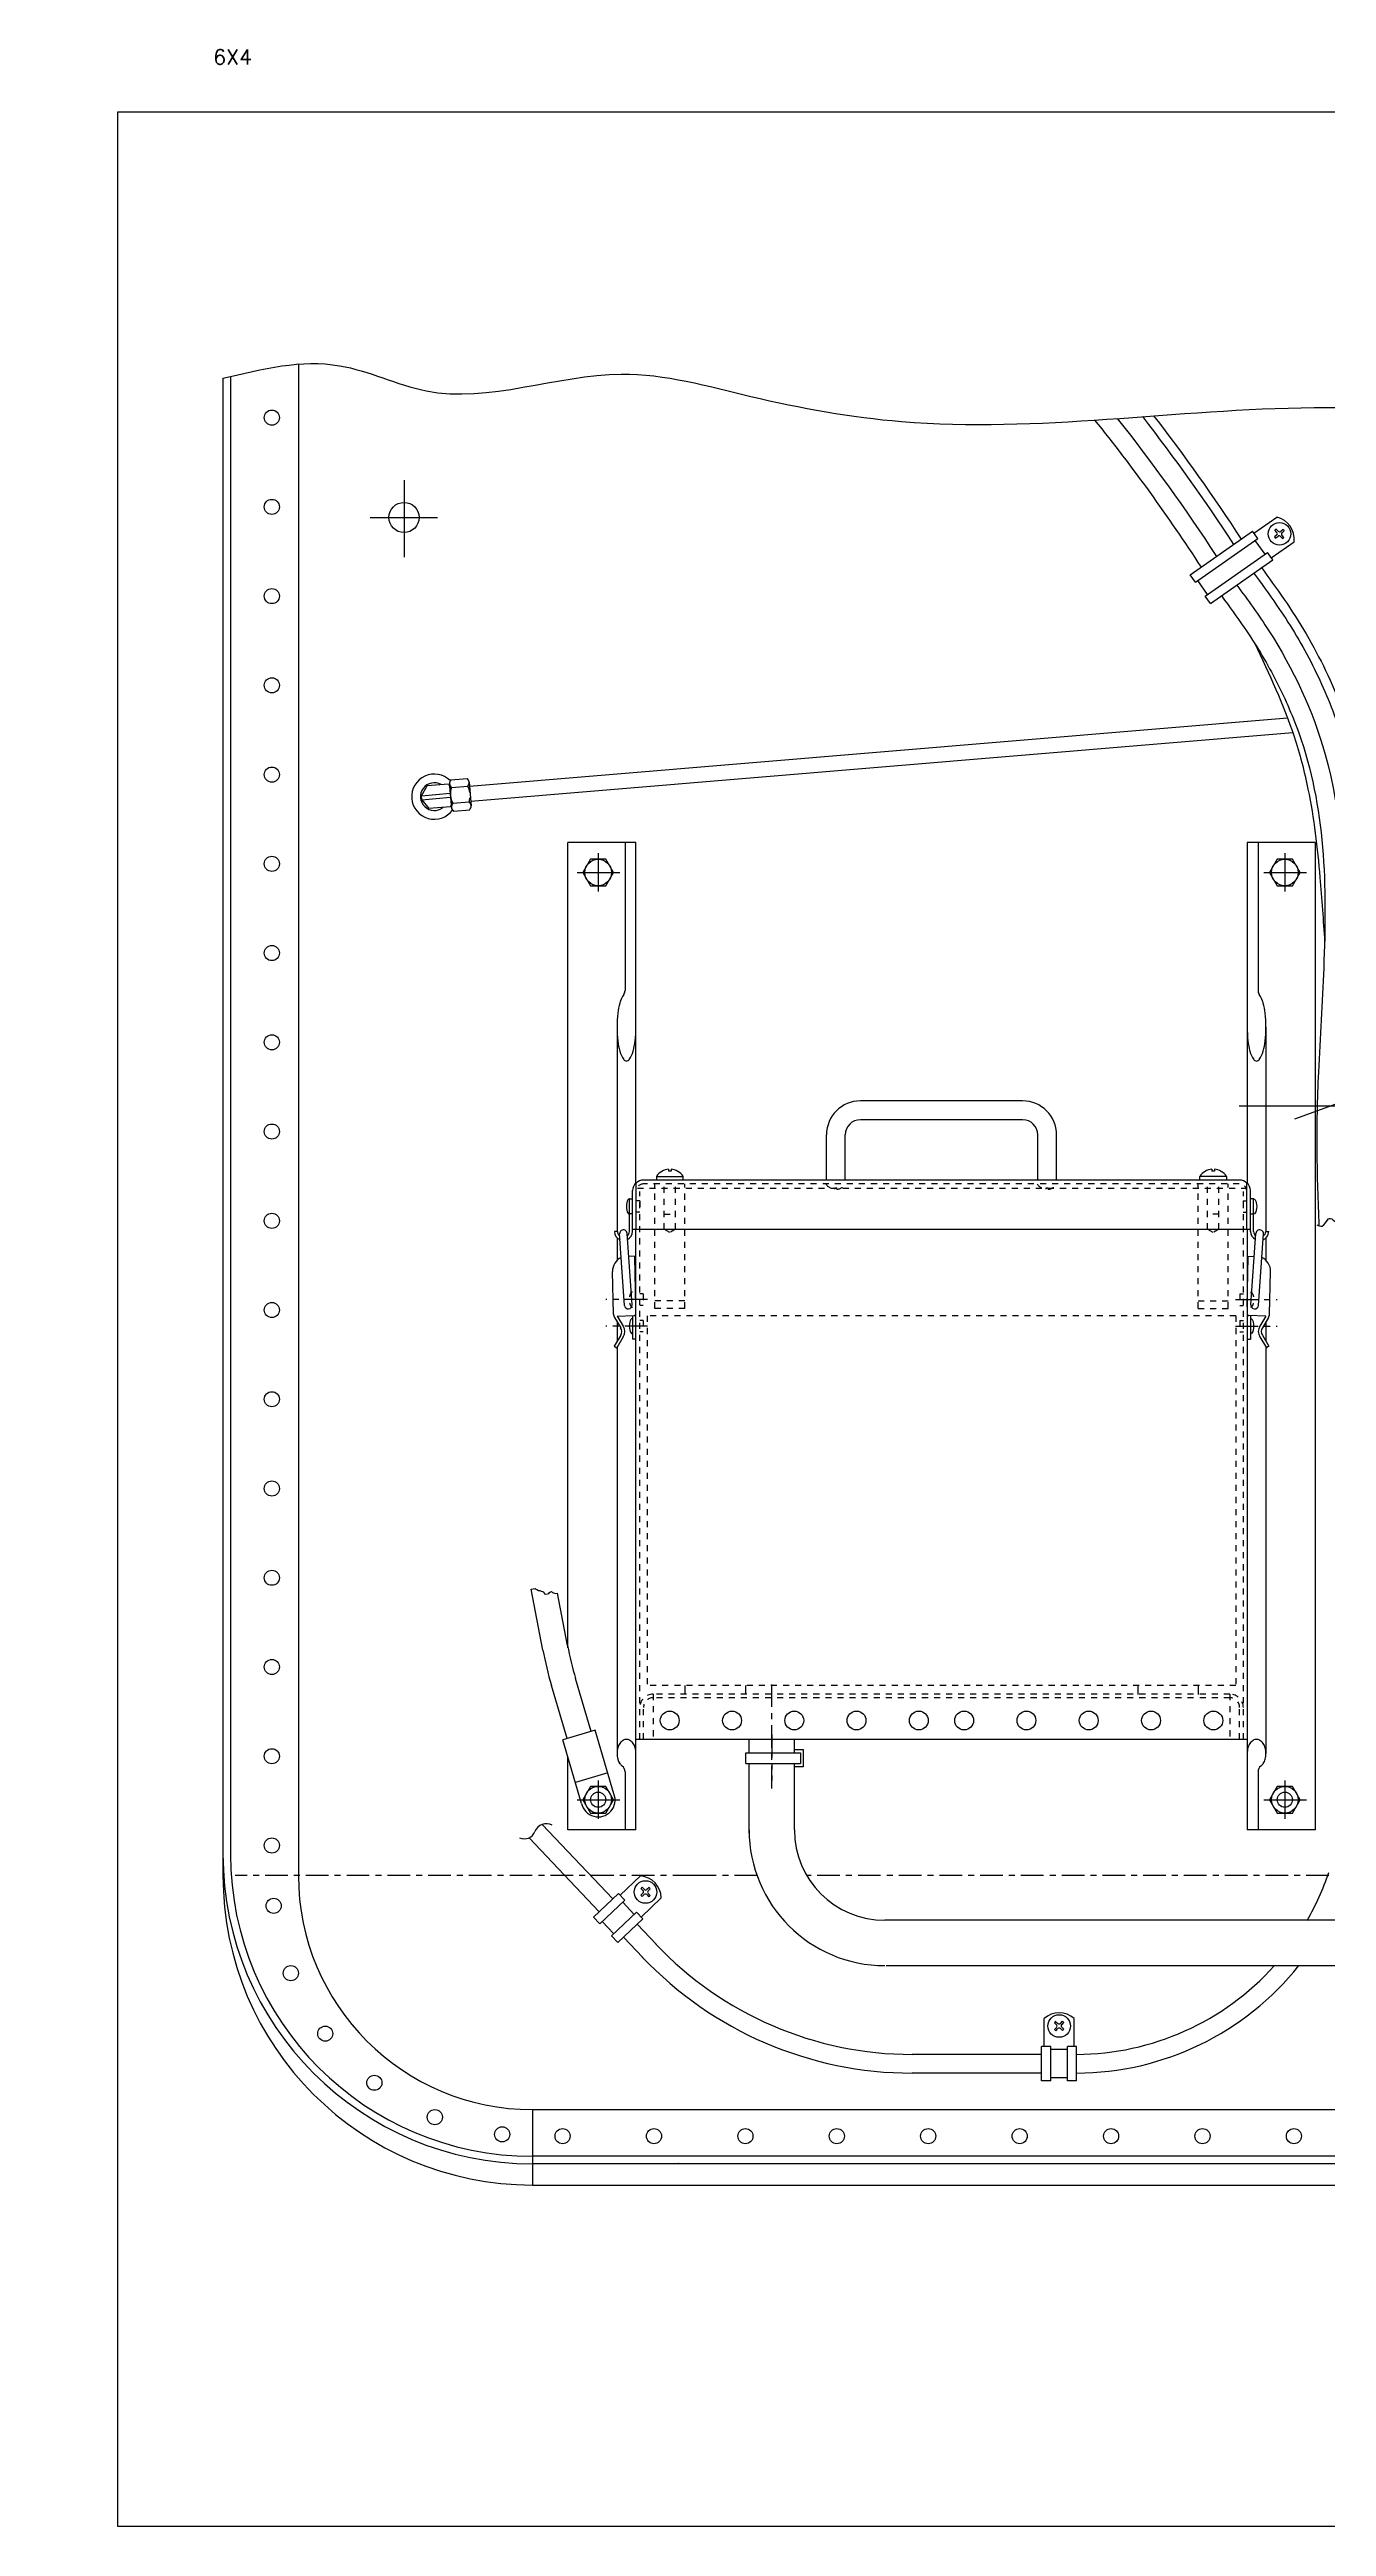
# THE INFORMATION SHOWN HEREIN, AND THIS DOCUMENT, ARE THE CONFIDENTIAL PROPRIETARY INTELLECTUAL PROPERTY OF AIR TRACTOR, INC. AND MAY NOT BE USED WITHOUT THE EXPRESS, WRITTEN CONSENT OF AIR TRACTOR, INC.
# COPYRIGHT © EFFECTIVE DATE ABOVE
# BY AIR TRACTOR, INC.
# Model space of a CAD drawing. Extents: x 0 to 113, y -4 to 37.
# Drawn here: x 51.72 to 72.87, y -4.44 to 36.6 of the extents above; entities that cross this region are included whole.
import ezdxf
from ezdxf.enums import TextEntityAlignment as Align

# ---------------------------------------------------------------- set-up
doc = ezdxf.new("R2010")
doc.units = 0
doc.header["$LTSCALE"] = 0.3
doc.header["$MEASUREMENT"] = 0
doc.linetypes.add('CENTER', pattern=[2, 1.25, -0.25, 0.25, -0.25])
doc.linetypes.add('HIDDEN', pattern=[0.375, 0.25, -0.125])
doc.layers.get('0').update_dxf_attribs({"linetype": 'CONTINUOUS'})
for name, color, linetype in [('1', 1, 'CONTINUOUS'), ('2', 6, 'CONTINUOUS'), ('FUELSYS', 2, 'CONTINUOUS'), ('HW', 6, 'CONTINUOUS'), ('LINES', 2, 'CONTINUOUS'), ('NOTES', 2, 'CONTINUOUS')]:
    doc.layers.add(name, color=color, linetype=linetype)
doc.styles.add('250', font='ROMANS', dxfattribs={"height": 0.25})

msp = doc.modelspace()

# ---------------------------------------------------------------- linework, layer by layer
at = {"color": 41}
for p, q in [((71.671, 28.583), (72.05, 28.848)), ((70.616, 27.893), (71.648, 28.615)), ((70.702, 27.77), (71.734, 28.493)), ((71.734, 28.493), (71.648, 28.615)), ((71.854, 28.234), (71.693, 28.464)), ((71.958, 28.173), (72.337, 28.438)), ((72.049, 28.554), (72.013, 28.521)), ((72.052, 28.596), (72.019, 28.632)), ((72.07, 28.531), (72.033, 28.499)), ((72.074, 28.616), (72.041, 28.652)), ((72.145, 28.493), (72.112, 28.529)), ((72.152, 28.647), (72.116, 28.614)), ((72.167, 28.513), (72.134, 28.55)), ((72.172, 28.625), (72.136, 28.592)), ((72.152, 28.647), (72.172, 28.625)), ((70.863, 27.54), (71.895, 28.263)), ((70.949, 27.418), (71.981, 28.14)), ((71.981, 28.14), (71.895, 28.263)), ((70.702, 27.77), (70.616, 27.893)), ((70.903, 27.569), (70.743, 27.798)), ((70.949, 27.418), (70.863, 27.54)), ((60.681, 23.182), (60.553, 22.962)), ((60.935, 23.182), (60.681, 23.182)), ((60.808, 23.283), (60.808, 22.648)), ((61.063, 22.962), (60.935, 23.182)), ((72.056, 23.182), (71.928, 22.962)), ((72.31, 23.182), (72.056, 23.182)), ((72.183, 23.283), (72.183, 22.648)), ((72.438, 22.962), (72.31, 23.182)), ((60.459, 22.962), (61.165, 22.962)), ((60.553, 22.962), (60.681, 22.741)), ((60.681, 22.741), (60.935, 22.741)), ((60.935, 22.741), (61.063, 22.962)), ((71.834, 22.962), (72.54, 22.962)), ((71.928, 22.962), (72.056, 22.741)), ((72.056, 22.741), (72.31, 22.741)), ((72.31, 22.741), (72.438, 22.962)), ((60.681, 7.822), (60.553, 7.602)), ((60.935, 7.822), (60.681, 7.822)), ((60.808, 7.923), (60.808, 7.288)), ((61.063, 7.602), (60.935, 7.822)), ((72.056, 7.822), (71.928, 7.602)), ((72.31, 7.822), (72.056, 7.822)), ((72.183, 7.923), (72.183, 7.288)), ((72.438, 7.602), (72.31, 7.822)), ((60.459, 7.602), (61.165, 7.602)), ((60.553, 7.602), (60.681, 7.381)), ((60.935, 7.381), (61.063, 7.602)), ((71.834, 7.602), (72.54, 7.602)), ((71.928, 7.602), (72.056, 7.381)), ((72.31, 7.381), (72.438, 7.602)), ((60.681, 7.381), (60.935, 7.381)), ((72.056, 7.381), (72.31, 7.381)), ((61.174, 6.02), (61.51, 6.339)), ((60.733, 5.657), (61.147, 6.049)), ((60.836, 5.548), (61.25, 5.94)), ((61.25, 5.94), (61.147, 6.049)), ((61.406, 5.703), (61.214, 5.906)), ((61.55, 6.053), (61.514, 6.019)), ((61.517, 6.131), (61.551, 6.095)), ((61.518, 5.657), (61.854, 5.976)), ((61.571, 6.031), (61.535, 5.997)), ((61.539, 6.151), (61.573, 6.116)), ((61.613, 6.03), (61.647, 5.994)), ((61.651, 6.148), (61.615, 6.115)), ((61.635, 6.051), (61.668, 6.015)), ((61.671, 6.127), (61.636, 6.093)), ((60.836, 5.548), (60.733, 5.657)), ((61.065, 5.379), (60.873, 5.582)), ((61.029, 5.345), (61.443, 5.737)), ((61.132, 5.236), (61.029, 5.345)), ((61.132, 5.236), (61.546, 5.628)), ((61.546, 5.628), (61.443, 5.737)), ((68.194, 3.513), (68.194, 3.976)), ((68.365, 3.907), (68.401, 3.873)), ((68.368, 3.795), (68.402, 3.831)), ((68.386, 3.929), (68.421, 3.895)), ((68.39, 3.775), (68.424, 3.81)), ((68.464, 3.896), (68.497, 3.931)), ((68.466, 3.811), (68.502, 3.778)), ((68.486, 3.875), (68.519, 3.911)), ((68.487, 3.833), (68.522, 3.799)), ((68.694, 3.513), (68.694, 3.976)), ((68.304, 3.513), (68.154, 3.513)), ((68.154, 2.943), (68.154, 3.513)), ((68.304, 2.943), (68.304, 3.513)), ((68.584, 3.463), (68.304, 3.463)), ((68.734, 3.513), (68.584, 3.513)), ((68.584, 2.943), (68.584, 3.513)), ((68.734, 2.943), (68.734, 3.513)), ((68.304, 2.943), (68.154, 2.943)), ((68.584, 2.993), (68.304, 2.993)), ((68.734, 2.943), (68.584, 2.943))]:
    msp.add_line(p, q, dxfattribs=at)
for centre, radius in [((72.093, 28.573), 0.187), ((60.808, 22.962), 0.221), ((72.183, 22.962), 0.221), ((60.808, 7.602), 0.221), ((72.183, 7.602), 0.221), ((61.593, 6.073), 0.187), ((68.444, 3.853), 0.187)]:
    msp.add_circle(centre, radius, dxfattribs=at)
for centre, radius, start, end in [((71.964, 28.483), 0.375, 353.1897, 76.8103), ((72.093, 28.573), 0.095, 213.1465, 231.3159), ((72.093, 28.573), 0.095, 123.1465, 141.3159), ((72.029, 28.576), 0.03, 312.2312, 42.2312), ((72.09, 28.509), 0.03, 42.2312, 132.2312), ((72.096, 28.636), 0.03, 222.2312, 312.2312), ((72.156, 28.57), 0.03, 132.2312, 222.2312), ((72.093, 28.573), 0.095, 303.1465, 321.3159), ((61.479, 5.965), 0.375, 1.6826, 85.3032), ((61.593, 6.073), 0.095, 214.4082, 232.5776), ((61.593, 6.073), 0.095, 124.4082, 142.5776), ((61.529, 6.075), 0.03, 313.4929, 43.4929), ((61.591, 6.009), 0.03, 43.4929, 133.4929), ((61.595, 6.136), 0.03, 223.4929, 313.4929), ((61.656, 6.071), 0.03, 133.4929, 223.4929), ((61.593, 6.073), 0.095, 304.4082, 322.5776), ((61.593, 6.073), 0.095, 34.4082, 52.5776), ((68.444, 3.696), 0.375, 48.1897, 131.8103), ((68.444, 3.853), 0.095, 127.4224, 145.5918), ((68.444, 3.853), 0.095, 217.4224, 235.5918), ((68.38, 3.851), 0.03, 316.5071, 46.5071), ((68.442, 3.917), 0.03, 226.5071, 316.5071), ((68.445, 3.789), 0.03, 46.5071, 136.5071), ((68.507, 3.855), 0.03, 136.5071, 226.5071), ((68.444, 3.853), 0.095, 37.4224, 55.5918), ((68.444, 3.853), 0.095, 307.4224, 325.5918)]:
    msp.add_arc(centre, radius, start, end, dxfattribs=at)
at = {"layer": '1', "color": 41}
for p, q in [((55.843, 31.383), (55.843, 20.775)), ((54.593, 31.15), (54.593, 6.344)), ((54.718, 31.18), (54.718, 6.696)), ((57.593, 29.462), (57.593, 28.187)), ((57.031, 28.844), (58.145, 28.844)), ((61.433, 23.462), (60.308, 23.462)), ((60.308, 12.978), (60.308, 23.462)), ((61.253, 23.462), (61.253, 21.01)), ((61.433, 17.814), (61.433, 23.462)), ((71.558, 23.462), (71.558, 17.814)), ((72.683, 23.462), (71.558, 23.462)), ((71.738, 23.462), (71.738, 21.01)), ((72.683, 23.462), (72.683, 7.102)), ((55.843, 20.775), (55.843, 12.789)), ((61.121, 20.402), (61.121, 17.017)), ((71.87, 20.402), (71.87, 17.017)), ((72.348, 18.881), (73.699, 19.372)), ((67.839, 19.18), (65.152, 19.18)), ((71.426, 19.097), (74.769, 19.097)), ((64.589, 17.867), (64.589, 18.617)), ((64.902, 17.867), (64.902, 18.617)), ((67.839, 18.867), (65.152, 18.867)), ((68.089, 17.867), (68.089, 18.617)), ((68.402, 17.867), (68.402, 18.617)), ((61.376, 17.017), (61.376, 17.693)), ((61.438, 17.055), (61.438, 17.82)), ((71.427, 17.867), (61.563, 17.867)), ((61.775, 17.927), (62.215, 17.927)), ((61.775, 17.927), (61.775, 17.867)), ((61.775, 17.927), (61.775, 17.867)), ((61.775, 17.927), (62.215, 17.927)), ((62.215, 17.867), (62.215, 17.927)), ((62.215, 17.867), (62.215, 17.927)), ((70.775, 17.867), (70.775, 17.927)), ((71.215, 17.927), (70.775, 17.927)), ((71.215, 17.927), (70.775, 17.927)), ((70.775, 17.867), (70.775, 17.927)), ((71.215, 17.927), (71.215, 17.867)), ((71.215, 17.927), (71.215, 17.867)), ((71.552, 17.055), (71.552, 17.82)), ((71.615, 17.017), (71.615, 17.693)), ((61.326, 17.555), (61.376, 17.555)), ((61.326, 17.017), (61.326, 17.555)), ((61.376, 17.306), (61.326, 17.306)), ((71.665, 17.555), (71.615, 17.555)), ((71.615, 17.306), (71.665, 17.306)), ((71.665, 17.017), (71.665, 17.555)), ((61.126, 17.017), (61.076, 17.017)), ((61.121, 16.91), (61.121, 16.535)), ((61.246, 15.791), (61.164, 16.975)), ((61.37, 15.799), (61.288, 16.984)), ((61.376, 17.055), (71.615, 17.055)), ((61.433, 7.102), (61.433, 17.055)), ((71.558, 17.055), (71.558, 7.102)), ((71.62, 15.799), (71.702, 16.984)), ((71.745, 15.791), (71.827, 16.975)), ((71.865, 17.017), (71.915, 17.017)), ((71.87, 16.91), (71.87, 16.535)), ((61.415, 16.6), (61.315, 16.605)), ((61.433, 15.769), (61.415, 16.6)), ((71.558, 15.769), (71.576, 16.6)), ((71.576, 16.6), (71.676, 16.605)), ((61.06, 15.648), (61.045, 16.35)), ((71.93, 15.648), (71.946, 16.35)), ((61.121, 15.615), (61.406, 15.621)), ((61.121, 15.615), (61.223, 15.447)), ((61.121, 15.615), (61.121, 15.614)), ((61.375, 15.62), (61.375, 15.23)), ((71.87, 15.615), (71.585, 15.621)), ((71.615, 15.62), (71.615, 15.23)), ((71.87, 15.615), (71.767, 15.447)), ((71.87, 15.615), (71.87, 15.614)), ((61.181, 15.296), (61.072, 15.115)), ((61.078, 15.589), (61.181, 15.42)), ((61.224, 15.27), (61.115, 15.089)), ((61.121, 15.518), (61.121, 15.196)), ((61.433, 15.23), (61.375, 15.23)), ((71.558, 15.23), (71.615, 15.23)), ((71.767, 15.27), (71.876, 15.089)), ((71.913, 15.589), (71.81, 15.42)), ((71.81, 15.296), (71.919, 15.115)), ((71.87, 15.518), (71.87, 15.196)), ((61.072, 15.115), (61.115, 15.089)), ((61.121, 15.099), (61.121, 8.368)), ((71.87, 15.099), (71.87, 8.368)), ((71.919, 15.115), (71.876, 15.089)), ((55.843, 12.807), (55.843, 10.627)), ((60.308, 10.12), (60.308, 12.978)), ((55.843, 10.627), (55.843, 6.344)), ((62.246, 9.492), (62.246, 9.343)), ((63.246, 9.492), (63.246, 9.343)), ((69.745, 9.492), (69.745, 9.343)), ((70.745, 9.492), (70.745, 9.343)), ((60.308, 7.102), (60.308, 8.31)), ((71.558, 8.602), (61.433, 8.602)), ((61.253, 8.065), (61.253, 7.102)), ((71.738, 8.065), (71.738, 7.102)), ((61.433, 7.102), (60.308, 7.102)), ((72.683, 7.102), (71.558, 7.102)), ((59.718, 2.469), (82.933, 2.469)), ((59.718, 2.469), (59.718, 1.219)), ((82.933, 1.696), (59.718, 1.696)), ((59.718, 1.573), (82.933, 1.573)), ((59.718, 1.219), (82.933, 1.219))]:
    msp.add_line(p, q, dxfattribs=at)
at = {"layer": '1', "color": 41, "linetype": 'HIDDEN'}
for p, q in [((71.558, 17.727), (61.433, 17.727)), ((71.558, 17.727), (61.438, 17.727)), ((61.496, 8.602), (61.496, 17.676)), ((71.427, 17.804), (61.563, 17.804)), ((61.745, 15.742), (61.745, 17.804)), ((61.902, 17.055), (61.902, 17.804)), ((62.089, 17.055), (62.089, 17.804)), ((62.245, 15.742), (62.245, 17.804)), ((64.73, 17.715), (64.73, 17.74)), ((64.76, 17.715), (64.76, 17.74)), ((68.23, 17.715), (68.23, 17.74)), ((68.26, 17.715), (68.26, 17.74)), ((70.745, 15.742), (70.745, 17.804)), ((70.902, 17.055), (70.902, 17.804)), ((71.089, 17.055), (71.089, 17.804)), ((71.245, 15.742), (71.245, 17.804)), ((71.495, 8.602), (71.495, 17.676)), ((61.498, 17.524), (61.438, 17.524)), ((61.498, 17.336), (61.438, 17.336)), ((61.498, 17.524), (61.498, 17.336)), ((71.492, 17.524), (71.492, 17.336)), ((71.492, 17.524), (71.552, 17.524)), ((71.492, 17.336), (71.552, 17.336)), ((61.902, 17.055), (61.995, 16.998)), ((62.089, 17.055), (61.995, 16.998)), ((70.902, 17.055), (70.995, 16.998)), ((71.089, 17.055), (70.995, 16.998)), ((61.556, 15.98), (61.496, 15.98)), ((61.556, 15.792), (61.496, 15.792)), ((61.556, 15.98), (61.556, 15.792)), ((61.62, 15.617), (61.62, 9.492)), ((71.37, 15.617), (61.62, 15.617)), ((62.245, 15.867), (61.745, 15.867)), ((62.245, 15.742), (61.745, 15.742)), ((70.745, 15.867), (71.245, 15.867)), ((70.745, 15.742), (71.245, 15.742)), ((71.37, 15.617), (71.37, 9.492)), ((71.435, 15.98), (71.495, 15.98)), ((71.435, 15.98), (71.435, 15.792)), ((71.435, 15.792), (71.495, 15.792)), ((61.556, 15.542), (61.496, 15.542)), ((61.556, 15.354), (61.496, 15.354)), ((61.556, 15.542), (61.556, 15.354)), ((71.435, 15.542), (71.495, 15.542)), ((71.435, 15.542), (71.435, 15.354)), ((71.435, 15.354), (71.495, 15.354)), ((71.37, 9.492), (61.62, 9.492)), ((61.559, 8.602), (61.559, 9.132)), ((61.719, 9.352), (61.719, 8.602)), ((71.272, 9.352), (61.719, 9.352)), ((71.272, 9.292), (61.719, 9.292)), ((71.272, 9.352), (71.272, 8.602)), ((71.432, 8.602), (71.432, 9.132))]:
    msp.add_line(p, q, dxfattribs=at)
at = {"layer": '1', "color": 41, "linetype": 'HIDDEN', "ltscale": 0.5}
for p, q in [((61.902, 17.302), (62.089, 17.302)), ((71.089, 17.302), (70.902, 17.302))]:
    msp.add_line(p, q, dxfattribs=at)
at = {"layer": '1', "color": 41, "linetype": 'CENTER'}
for p, q in [((61.625, 15.886), (60.935, 15.886)), ((71.366, 15.886), (72.056, 15.886)), ((61.625, 15.448), (60.935, 15.448)), ((71.366, 15.448), (72.056, 15.448)), ((63.683, 7.788), (63.683, 9.582)), ((63.683, 8.678), (63.683, 7.921)), ((62.417, 6.344), (54.795, 6.344)), ((63.44, 6.344), (62.417, 6.344)), ((72.912, 6.344), (64.264, 6.344))]:
    msp.add_line(p, q, dxfattribs=at)
at = {"layer": '1', "color": 1}
for p, q in [((63.255, 8.201), (63.255, 8.381)), ((63.255, 8.381), (64.159, 8.381)), ((64.057, 8.435), (64.205, 8.435)), ((64.159, 8.381), (64.159, 8.201)), ((64.205, 8.435), (64.205, 8.149)), ((63.255, 8.201), (64.159, 8.201)), ((64.205, 8.149), (64.058, 8.149)), ((65.578, 4.853), (76.119, 4.853))]:
    msp.add_line(p, q, dxfattribs=at)
at = {"layer": '1', "color": 1, "linetype": 'Continuous'}
for p, q in [((63.308, 8.381), (63.308, 8.602)), ((64.058, 8.381), (64.058, 8.602)), ((63.308, 7.047), (63.308, 8.201)), ((64.058, 7.104), (64.058, 8.201)), ((76.119, 5.604), (65.558, 5.604))]:
    msp.add_line(p, q, dxfattribs=at)
at = {"layer": '1', "color": 41}
for centre, radius in [((55.403, 30.498), 0.125), ((55.403, 29.019), 0.125), ((57.593, 28.844), 0.25), ((55.403, 27.541), 0.125), ((55.403, 26.063), 0.125), ((55.403, 24.584), 0.125), ((55.403, 23.106), 0.125), ((55.403, 21.628), 0.125), ((55.403, 20.149), 0.125), ((55.403, 18.671), 0.125), ((55.403, 17.192), 0.125), ((55.403, 15.714), 0.125), ((55.403, 14.236), 0.125), ((55.403, 12.757), 0.125), ((55.403, 11.279), 0.125), ((55.403, 9.801), 0.125), ((61.993, 8.914), 0.156), ((63.025, 8.914), 0.156), ((64.057, 8.914), 0.156), ((65.088, 8.914), 0.156), ((66.12, 8.914), 0.156), ((66.87, 8.914), 0.156), ((67.902, 8.914), 0.156), ((68.934, 8.914), 0.156), ((69.966, 8.914), 0.156), ((70.998, 8.914), 0.156), ((55.403, 8.322), 0.125), ((60.808, 7.602), 0.125), ((72.183, 7.602), 0.125), ((55.403, 6.844), 0.125), ((55.403, 6.844), 0.125), ((55.432, 5.844), 0.125), ((55.717, 4.728), 0.125), ((56.287, 3.727), 0.125), ((57.101, 2.913), 0.125), ((58.102, 2.343), 0.125), ((59.218, 2.058), 0.125), ((60.218, 2.029), 0.125), ((61.732, 2.029), 0.125), ((63.247, 2.029), 0.125), ((64.761, 2.029), 0.125), ((66.275, 2.029), 0.125), ((67.79, 2.029), 0.125), ((69.304, 2.029), 0.125), ((70.818, 2.029), 0.125), ((72.333, 2.029), 0.125)]:
    msp.add_circle(centre, radius, dxfattribs=at)
for centre, radius, start, end in [((61.635, 20.671), 0.486, 145.9538, 164.5257), ((61.133, 21.01), 0.12, 325.9538, 0), ((71.858, 21.01), 0.12, 180, 214.0462), ((71.355, 20.671), 0.486, 15.4743, 34.0462), ((63.154, 20.402), 2.033, 173.4584, 180), ((62.218, 20.509), 1.091, 164.5257, 173.4584), ((70.772, 20.509), 1.091, 6.5416, 15.4743), ((69.837, 20.402), 2.033, 0, 6.5416), ((63.154, 20.402), 2.033, 180, 186.5416), ((62.218, 20.295), 1.091, 186.5416, 195.4743), ((60.335, 20.295), 1.091, 344.5257, 353.4584), ((59.4, 20.402), 2.033, 353.4584, 0), ((73.591, 20.402), 2.033, 180, 186.5416), ((72.655, 20.295), 1.091, 186.5416, 195.4743), ((70.772, 20.295), 1.091, 344.5257, 353.4584), ((69.837, 20.402), 2.033, 353.4584, 0), ((61.635, 20.133), 0.486, 195.4743, 213.7569), ((61.277, 19.894), 0.0553, 213.7569, 270), ((61.277, 19.894), 0.0553, 270, 326.2431), ((60.918, 20.133), 0.486, 326.2431, 344.5257), ((72.072, 20.133), 0.486, 195.4743, 213.7569), ((71.714, 19.894), 0.0553, 213.7569, 270), ((71.714, 19.894), 0.0553, 270, 326.2431), ((71.355, 20.133), 0.486, 326.2431, 344.5257), ((65.152, 18.617), 0.562, 90, 180), ((67.839, 18.617), 0.562, 0, 90), ((65.152, 18.617), 0.25, 90, 180), ((67.839, 18.617), 0.25, 0, 90), ((61.563, 17.679), 0.188, 90, 175.8203), ((71.427, 17.679), 0.188, 4.1797, 90), ((61.226, 17.017), 0.15, 180, 248.2409), ((61.226, 17.017), 0.1, 180, 233.3494), ((61.226, 16.98), 0.0625, 3.9575, 183.9575), ((61.226, 17.017), 0.1, 310.7643, 0), ((61.226, 17.017), 0.15, 297.499, 0), ((71.765, 17.017), 0.15, 180, 242.501), ((71.765, 17.017), 0.1, 180, 229.2357), ((71.765, 16.98), 0.0625, 356.0425, 176.0425), ((71.765, 17.017), 0.15, 291.7591, 0), ((71.765, 17.017), 0.1, 306.6506, 0), ((61.295, 16.356), 0.25, 114.6619, 181.2461), ((71.696, 16.356), 0.25, 358.7539, 65.3381), ((61.18, 15.651), 0.12, 181.2461, 211.4079), ((61.308, 15.795), 0.0625, 183.9575, 3.9575), ((61.405, 15.651), 0.03, 271.2461, 336.1317), ((71.585, 15.651), 0.03, 203.8683, 268.7539), ((71.683, 15.795), 0.0625, 176.0425, 356.0425), ((71.81, 15.651), 0.12, 328.5921, 358.7539), ((61.078, 15.358), 0.12, 328.9559, 31.4079), ((61.078, 15.358), 0.17, 328.9559, 31.4079), ((71.913, 15.358), 0.17, 148.5921, 211.0441), ((71.913, 15.358), 0.12, 148.5921, 211.0441), ((61.471, 8.368), 0.35, 164.5629, 180), ((61.471, 8.368), 0.35, 180, 195.4371), ((61.471, 8.364), 0.35, 180, 195.4371), ((61.375, 8.394), 0.251, 146.3099, 164.5629), ((61.375, 8.341), 0.251, 195.4371, 213.6901), ((61.375, 8.337), 0.251, 195.4371, 213.6901), ((61.315, 8.434), 0.178, 121.8535, 146.3099), ((61.277, 8.495), 0.106, 90, 121.8535), ((61.277, 8.495), 0.106, 58.1465, 90), ((61.239, 8.434), 0.178, 33.6901, 58.1465), ((61.179, 8.394), 0.251, 15.4371, 33.6901), ((61.083, 8.368), 0.35, 360, 15.4371), ((71.908, 8.368), 0.35, 164.5629, 180), ((71.812, 8.394), 0.251, 146.3099, 164.5629), ((71.752, 8.434), 0.178, 121.8535, 146.3099), ((71.714, 8.495), 0.106, 90, 121.8535), ((71.714, 8.495), 0.106, 58.1465, 90), ((71.676, 8.434), 0.178, 33.6901, 58.1465), ((71.616, 8.394), 0.251, 15.4371, 33.6901), ((71.616, 8.341), 0.251, 326.3099, 344.5629), ((71.52, 8.368), 0.35, 360, 15.4371), ((71.52, 8.368), 0.35, 344.5629, 0), ((61.315, 8.301), 0.178, 213.6901, 232.3912), ((61.133, 8.065), 0.12, 0, 52.3912), ((71.858, 8.065), 0.12, 127.6088, 180), ((71.676, 8.301), 0.178, 307.6088, 326.3099), ((59.718, 6.696), 5.125, 180, 270), ((59.718, 6.696), 5, 180, 270), ((59.718, 6.344), 5.125, 180, 270), ((59.718, 6.344), 3.875, 180, 270)]:
    msp.add_arc(centre, radius, start, end, dxfattribs=at)
at = {"layer": '1', "color": 41, "linetype": 'HIDDEN'}
for centre, radius, start, end in [((61.563, 17.679), 0.125, 90, 180), ((64.745, 17.91), 0.196, 212.7791, 265.6164), ((64.745, 17.935), 0.196, 265.6164, 274.3836), ((64.745, 17.91), 0.196, 274.3836, 327.2209), ((68.245, 17.91), 0.196, 212.7791, 265.6164), ((68.245, 17.935), 0.196, 265.6164, 274.3836), ((68.245, 17.91), 0.196, 274.3836, 327.2209), ((71.427, 17.679), 0.125, 0, 90), ((61.719, 9.128), 0.223, 90, 180), ((61.719, 9.132), 0.16, 90, 180), ((71.272, 9.128), 0.223, 0, 90), ((71.272, 9.132), 0.16, 0, 90)]:
    msp.add_arc(centre, radius, start, end, dxfattribs=at)
at = {"layer": '1', "color": 1}
for radius in [2.25, 1.5]:
    msp.add_arc((65.558, 7.104), radius, 180, 270, dxfattribs=at)
at = {"layer": '1', "color": 41}
for centre in [(61.326, 17.43), (61.375, 15.448)]:
    msp.add_ellipse(centre, major_axis=(0, 0.125), ratio=0.40665, start_param=0, end_param=3.141593, dxfattribs=at)
at = {"layer": '1', "color": 41, "extrusion": (0, 0, -1)}
for centre in [(71.665, 17.43), (71.615, 15.448)]:
    msp.add_ellipse(centre, major_axis=(0, 0.125), ratio=0.40665, start_param=0, end_param=3.141593, dxfattribs=at)
at = {"layer": '1', "color": 41, "linetype": 'HIDDEN'}
msp.add_ellipse((61.375, 15.886), major_axis=(0, 0.125), ratio=0.40665, start_param=0, end_param=3.141593, dxfattribs=at)
at = {"layer": '1', "color": 41, "linetype": 'HIDDEN', "extrusion": (0, 0, -1)}
msp.add_ellipse((71.615, 15.886), major_axis=(0, 0.125), ratio=0.40665, start_param=0, end_param=3.141593, dxfattribs=at)
at = {"layer": '2', "color": 41}
msp.add_line((62.139, 1.573), (62.131, 1.573), dxfattribs=at)
at = {"layer": 'FUELSYS', "color": 41}
for p, q in [((58.345, 24.431), (58.378, 24.041)), ((58.368, 24.498), (58.636, 24.521)), ((58.378, 24.369), (58.648, 24.392)), ((58.67, 24.459), (58.702, 24.069)), ((58.4, 24.11), (58.67, 24.133)), ((58.411, 23.981), (58.68, 24.003))]:
    msp.add_line(p, q, dxfattribs=at)
for centre, radius, start, end in [((58.435, 24.438), 0.0897, 137.9435, 230.6874), ((58.684, 24.264), 0.323, 161.1102, 208.4483), ((58.581, 24.451), 0.0897, 318.871, 51.615), ((58.364, 24.238), 0.323, 8.9885, 28.4483), ((58.467, 24.051), 0.0897, 138.871, 231.615), ((58.364, 24.238), 0.323, 341.1102, 353.6837), ((58.613, 24.064), 0.0897, 317.9435, 50.6874)]:
    msp.add_arc(centre, radius, start, end, dxfattribs=at)
at = {"layer": 'HW', "color": 41}
for p, q in [((61.975, 18.046), (61.975, 18.013)), ((61.975, 18.046), (61.975, 18.013)), ((62.015, 18.046), (62.015, 18.013)), ((62.015, 18.046), (62.015, 18.013)), ((70.975, 18.046), (70.975, 18.013)), ((70.975, 18.046), (70.975, 18.013)), ((71.015, 18.046), (71.015, 18.013)), ((71.015, 18.046), (71.015, 18.013))]:
    msp.add_line(p, q, dxfattribs=at)
for centre, start, end in [((61.995, 17.785), 94.3836, 147.2209), ((61.995, 17.785), 94.3836, 147.2209), ((61.995, 17.752), 85.6164, 94.3836), ((61.995, 17.752), 85.6164, 94.3836), ((61.995, 17.785), 32.7791, 85.6164), ((61.995, 17.785), 32.7791, 85.6164), ((70.995, 17.785), 94.3836, 147.2209), ((70.995, 17.785), 94.3836, 147.2209), ((70.995, 17.752), 85.6164, 94.3836), ((70.995, 17.752), 85.6164, 94.3836), ((70.995, 17.785), 32.7791, 85.6164), ((70.995, 17.785), 32.7791, 85.6164)]:
    msp.add_arc(centre, 0.262, start, end, dxfattribs=at)
at = {"layer": 'LINES', "color": 41}
for p, q in [((58.675, 24.393), (72.226, 25.525)), ((58.696, 24.144), (72.314, 25.281)), ((57.883, 24.235), (57.973, 24.398)), ((57.883, 24.235), (58.358, 24.275)), ((57.888, 24.168), (57.883, 24.235)), ((58.326, 24.428), (57.973, 24.398)), ((58.326, 24.428), (58.348, 24.395)), ((58.348, 24.395), (58.375, 24.077)), ((57.888, 24.168), (58.364, 24.208)), ((57.888, 24.168), (58.005, 24.022)), ((58.363, 24.052), (58.005, 24.022)), ((58.363, 24.052), (58.375, 24.077)), ((59.696, 11.088), (59.767, 11.102)), ((59.892, 10.081), (59.696, 11.088)), ((59.767, 11.102), (59.777, 11.091)), ((59.777, 11.091), (59.794, 11.082)), ((59.794, 11.082), (59.818, 11.069)), ((59.818, 11.069), (59.843, 11.067)), ((59.843, 11.067), (59.863, 11.059)), ((59.863, 11.059), (59.892, 11.051)), ((59.892, 11.051), (59.907, 11.042)), ((59.907, 11.042), (59.914, 11.032)), ((59.914, 11.032), (59.92, 11.015)), ((59.92, 11.015), (59.94, 11.007)), ((59.94, 11.007), (59.968, 11.012)), ((59.968, 11.012), (59.988, 11.021)), ((59.988, 11.021), (60.004, 11.036)), ((60.004, 11.036), (60.016, 11.046)), ((60.016, 11.046), (60.034, 11.049)), ((60.034, 11.049), (60.051, 11.033)), ((60.051, 11.033), (60.069, 11.032)), ((60.069, 11.032), (60.099, 11.017)), ((60.099, 11.017), (60.133, 11.024)), ((60.301, 10.157), (60.133, 11.024)), ((60.292, 8.615), (60.034, 9.494)), ((60.691, 8.732), (60.434, 9.608)), ((60.76, 8.752), (60.224, 8.595)), ((61.069, 7.698), (60.76, 8.752)), ((60.534, 7.541), (60.224, 8.595)), ((60.967, 8.047), (60.431, 7.89)), ((59.881, 7.194), (61.052, 5.96)), ((59.665, 6.972), (60.827, 5.746)), ((61.773, 5.201), (61.452, 5.539)), ((61.548, 4.987), (61.227, 5.325)), ((68.154, 3.383), (66.008, 3.383)), ((68.154, 3.073), (66.008, 3.073))]:
    msp.add_line(p, q, dxfattribs=at)
for centre, radius, start, end in [((45.429, 11.516), 30.268, 33.0467, 38.7416), ((45.429, 11.516), 30.578, 33.0665, 38.3386), ((45.429, 11.516), 30.923, 33.0881, 37.9054), ((45.429, 11.516), 31.078, 33.0977, 37.7151), ((58.093, 24.219), 0.375, 45.055, 323.7809), ((58.093, 24.219), 0.229, 60.2763, 309.2716), ((66.19, 11.302), 6.416, 190.9695, 196.3655), ((66.191, 11.299), 6, 190.9695, 196.3655), ((60.808, 7.598), 0.28, 191.6835, 21.0475), ((59.586, 7.14), 0.186, 244.4353, 339.7264), ((59.947, 7.007), 0.199, 59.892, 159.7264), ((68.715, 7.81), 4.427, 330.1095, 341.3644), ((66.008, 9.228), 6.155, 223.4326, 270), ((66.008, 9.228), 5.845, 223.431, 270), ((68.715, 7.81), 4.427, 270.2387, 318.0991), ((68.715, 7.81), 4.737, 270.2387, 321.3813)]:
    msp.add_arc(centre, radius, start, end, dxfattribs=at)
for points, knots in [([(71.665, 27.928), (71.792, 27.754), (71.921, 27.577), (72.251, 27.097), (72.443, 26.782), (72.779, 26.13), (72.925, 25.792), (73.19, 25.035), (73.295, 24.612), (73.436, 23.766), (73.474, 23.34), (73.526, 22.061), (73.476, 21.206), (73.4, 19.798), (73.371, 19.238), (73.363, 18.134), (73.382, 17.583), (73.411, 16.931), (73.416, 16.834), (73.421, 16.737)], [0, 0, 0, 0, 0.646684, 0.646684, 1.693746, 1.693746, 2.740807, 2.740807, 3.988803, 3.988803, 5.236799, 5.236799, 7.732791, 7.732791, 9.407736, 9.407736, 11.082682, 11.082682, 11.376698, 11.376698, 11.376698, 11.376698]), ([(71.791, 28.019), (71.916, 27.846), (72.045, 27.67), (72.424, 27.119), (72.66, 26.72), (73.056, 25.893), (73.219, 25.463), (73.462, 24.585), (73.541, 24.141), (73.638, 23.253), (73.656, 22.81), (73.661, 21.175), (73.542, 19.996), (73.517, 18.414), (73.526, 17.967), (73.542, 17.519)], [0, 0, 0, 0, 0.641125, 0.641125, 1.923376, 1.923376, 3.205627, 3.205627, 4.487878, 4.487878, 5.770129, 5.770129, 9.228198, 9.228198, 10.593366, 10.593366, 10.593366, 10.593366]), ([(71.136, 27.542), (71.264, 27.366), (71.39, 27.193), (71.697, 26.747), (71.867, 26.467), (72.169, 25.885), (72.302, 25.584), (72.631, 24.665), (72.751, 24.034), (72.862, 22.73), (72.854, 22.06), (72.802, 20.81), (72.764, 20.234), (72.719, 19.215), (72.708, 18.771), (72.716, 17.922), (72.73, 17.516), (72.748, 17.111)], [0, 0, 0, 0, 0.65167, 0.65167, 1.670074, 1.670074, 2.688477, 2.688477, 4.725283, 4.725283, 6.76209, 6.76209, 8.463148, 8.463148, 9.759245, 9.759245, 10.970962, 10.970962, 10.970962, 10.970962]), ([(71.387, 27.724), (71.568, 27.476), (72.191, 26.621), (73.529, 23.746), (72.93, 20.143), (73.043, 17.42), (73.076, 16.727)], [0, 0, 0, 0, 0.923918, 3.177139, 9.282759, 11.369832, 11.369832, 11.369832, 11.369832])]:
    msp.add_open_spline(points, degree=3, knots=knots, dxfattribs=at)
for points in [[(71.683, 26.757), (72.336, 25.215), (72.566, 24.344), (72.764, 22.88), (72.841, 21.812)], [(72.713, 17.128), (72.798, 17.103), (72.908, 17.226), (73.057, 17.139)]]:
    msp.add_spline(points, degree=3, dxfattribs=at)
at = {"layer": 'NOTES'}
for p, q in [((52.849, 35.563), (112.849, 35.563)), ((52.849, -4.437), (52.849, 35.563)), ((112.849, -4.437), (52.849, -4.437))]:
    msp.add_line(p, q, dxfattribs=at)
at = {"layer": 'NOTES', "color": 41}
msp.add_spline([(54.593, 31.15), (56.525, 31.358), (57.957, 30.942), (61.19, 31.219), (63.338, 30.85), (65.832, 30.434), (72.668, 30.665), (77.495, 30.827), (79.458, 31.265), (83.13, 30.827), (86.297, 30.414), (89.553, 31.591), (95.234, 30.552), (100.83, 30.576), (104.317, 30.276), (107.873, 29.214), (111.148, 29.214)], degree=3, dxfattribs=at)

# ---------------------------------------------------------------- texts
at = {"layer": 'NOTES', "color": 11, "style": '250'}
msp.add_text('6X4', height=0.25, dxfattribs=at).set_placement((54.753, 36.471), align=Align.MIDDLE)

doc.saveas('drawing.dxf')
